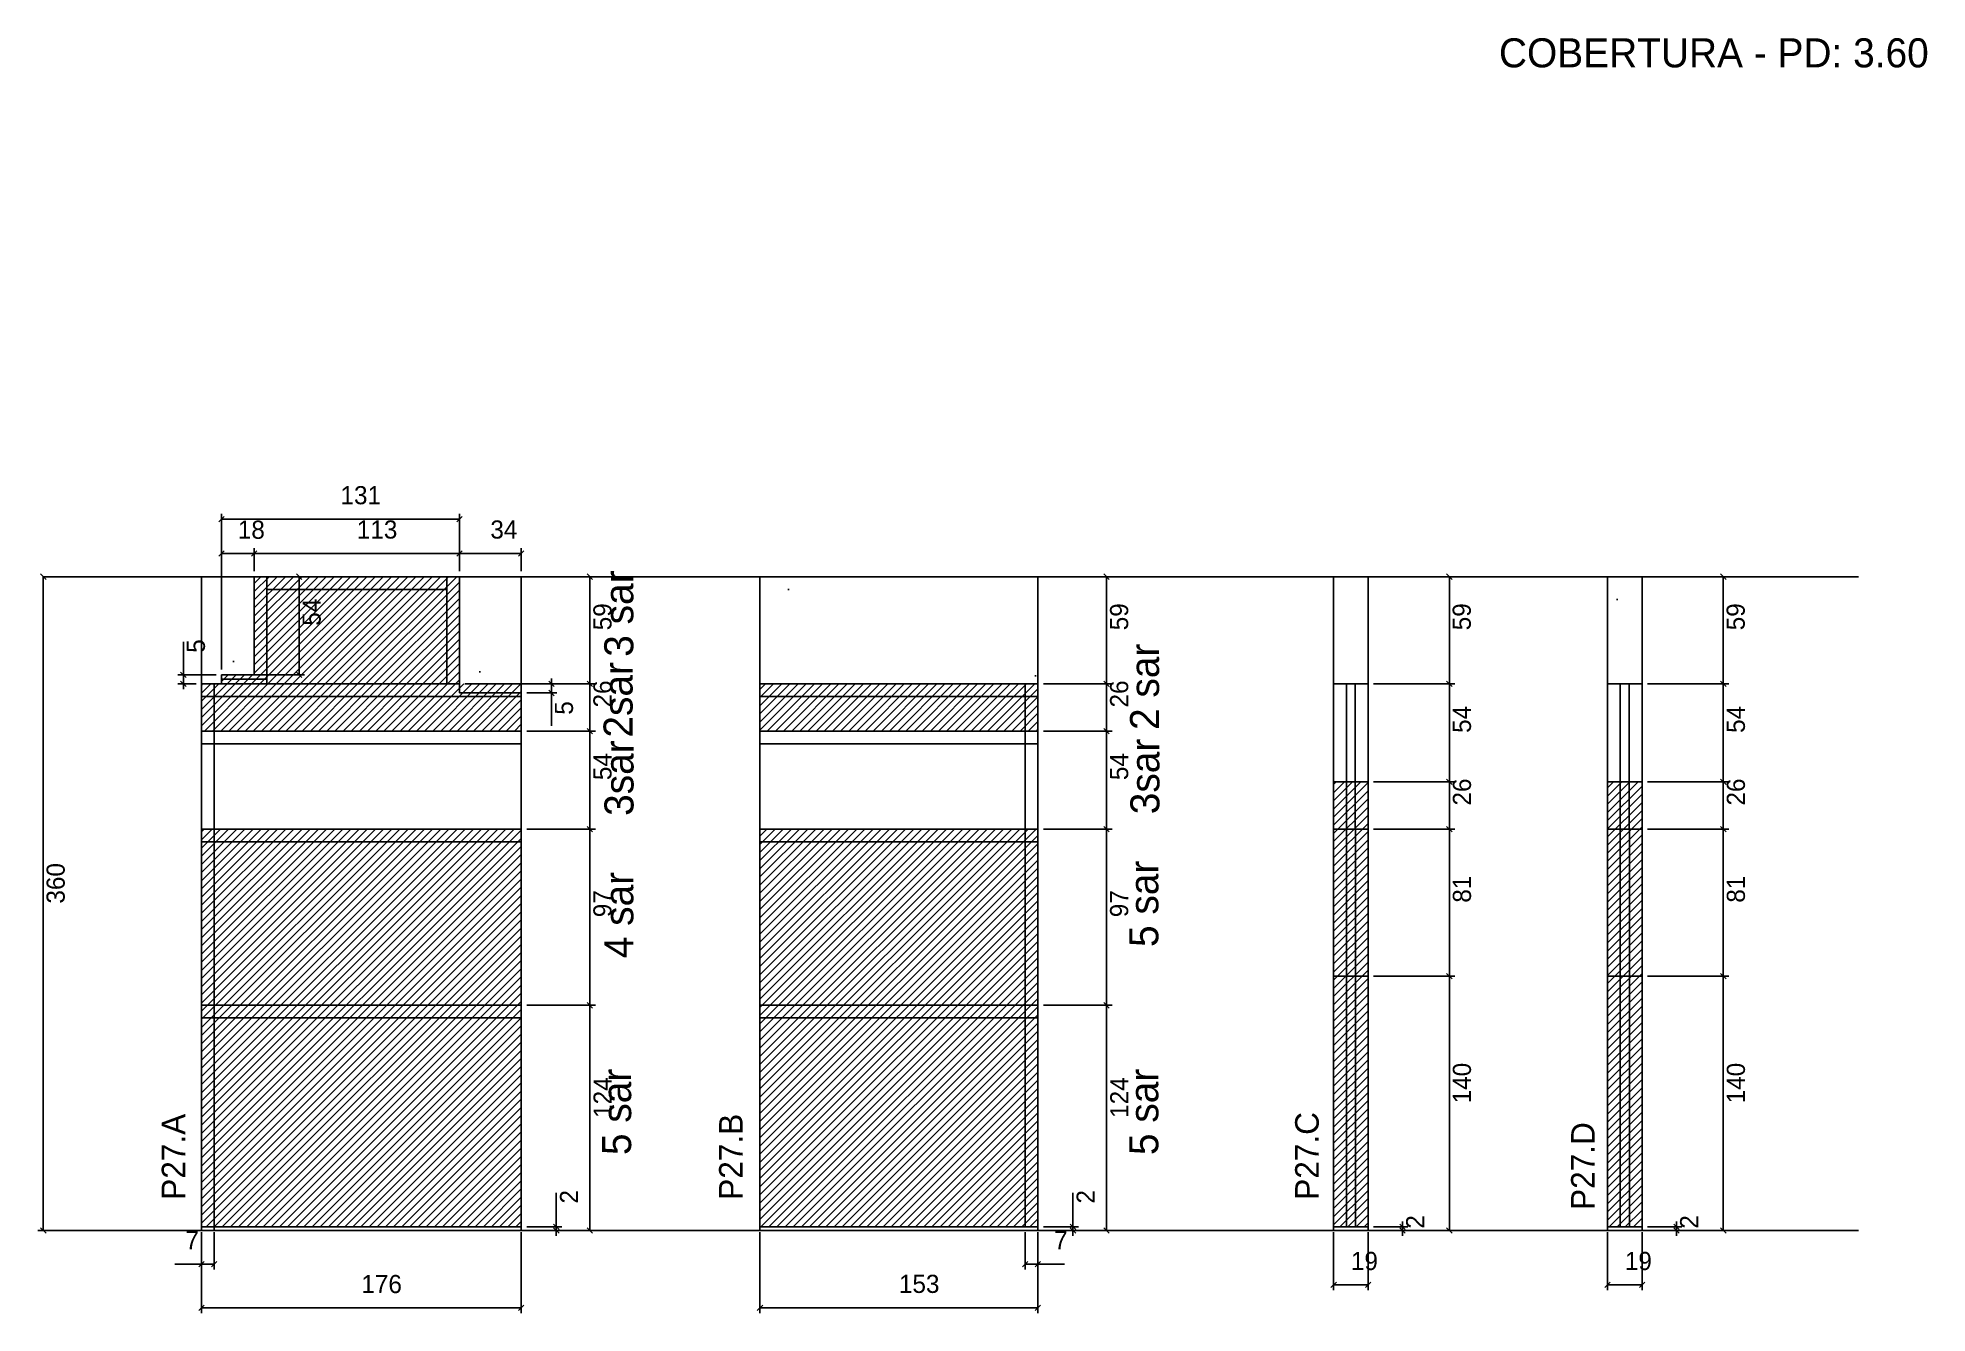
# Model space of a CAD drawing. Header units: metres. Extents: x 7959 to 9000, y 8903 to 9605.
import ezdxf

# ---------------------------------------------------------------- set-up
doc = ezdxf.new("R2010")
doc.units = ezdxf.units.M
for name, color, linetype in [('COTA', 7, 'Continuous'), ('Hachura', 7, 'Continuous'), ('NIVEL 2° PAV.', 7, 'Continuous'), ('NOMENCLATURA', 7, 'Continuous'), ('Nível', 7, 'Continuous'), ('Painéis', 7, 'Continuous'), ('SARR_2.2x7', 7, 'Continuous'), ('SARR_EDITAR', 7, 'Continuous'), ('Texto Seção', 7, 'Continuous')]:
    doc.layers.add(name, color=color, linetype=linetype)

msp = doc.modelspace()

# ---------------------------------------------------------------- hatches: boundary and pattern name
at = {"layer": 'COTA'}
h = msp.add_hatch(dxfattribs=at)
h.set_pattern_fill('AR-CONC')
h.paths.add_polyline_path([(8049.6, 9249.1), (8060.6, 9249.1), (8060.6, 9254.1), (8078.6, 9254.1), (8078.6, 9308.1), (8049.6, 9308.1), (8049.6, 9249.1), (8049.6, 9249.1)])
h = msp.add_hatch(dxfattribs=at)
h.set_pattern_fill('AR-CONC')
h.paths.add_polyline_path([(8225.6, 9244.1), (8225.6, 9308.1), (8191.6, 9308.1), (8191.6, 9244.1), (8225.6, 9244.1)])
h = msp.add_hatch(dxfattribs=at)
h.set_pattern_fill('AR-CONC')
h.paths.add_polyline_path([(8510, 9249.1), (8510, 9308.1), (8357, 9308.1), (8357, 9249.1), (8510, 9249.1), (8510, 9249.1)])
h = msp.add_hatch(dxfattribs=at)
h.set_pattern_fill('AR-CONC')
h.paths.add_polyline_path([(8691.8, 9308.1), (8672.8, 9308.1), (8672.8, 9249.1), (8691.8, 9249.1), (8691.8, 9308.1)])
h = msp.add_hatch(dxfattribs=at)
h.set_pattern_fill('AR-CONC')
h.paths.add_polyline_path([(8842.6, 9308.1), (8823.6, 9308.1), (8823.6, 9249.1), (8842.6, 9249.1), (8842.6, 9308.1)])
at = {"layer": 'Hachura'}
h = msp.add_hatch(dxfattribs=at)
h.set_pattern_fill('ANSI31')
h.paths.add_polyline_path([(8078.6, 9308.1), (8078.6, 9254.1), (8060.6, 9254.1), (8060.6, 9249.1), (8191.6, 9249.1), (8191.6, 9308.1), (8078.6, 9308.1)])
h = msp.add_hatch(dxfattribs=at)
h.set_pattern_fill('ANSI31')
h.paths.add_polyline_path([(8049.6, 9223.1), (8225.6, 9223.1), (8225.6, 9249.1), (8049.6, 9249.1), (8049.6, 9223.1)])
h.paths.add_polyline_path([(8225.6, 9169.1), (8049.6, 9169.1), (8049.6, 8950.1), (8225.6, 8950.1), (8225.6, 9169.1)])
h = msp.add_hatch(dxfattribs=at)
h.set_pattern_fill('ANSI31')
h.paths.add_polyline_path([(8357, 9223.1), (8510, 9223.1), (8510, 9249.1), (8357, 9249.1), (8357, 9223.1)])
h.paths.add_polyline_path([(8510, 9169.1), (8357, 9169.1), (8357, 8950.1), (8510, 8950.1), (8510, 9169.1)])
h = msp.add_hatch(dxfattribs=at)
h.set_pattern_fill('ANSI31')
h.paths.add_polyline_path([(8691.8, 9195.1), (8672.8, 9195.1), (8672.8, 8950.1), (8691.8, 8950.1), (8691.8, 9195.1)])
h = msp.add_hatch(dxfattribs=at)
h.set_pattern_fill('ANSI31')
h.paths.add_polyline_path([(8842.6, 9195.1), (8823.6, 9195.1), (8823.6, 8950.1), (8842.6, 8950.1), (8842.6, 9195.1)])

# ---------------------------------------------------------------- linework, layer by layer
at = {"layer": 'COTA', "color": 0, "lineweight": 25}
for p, q in [((8062.1, 9341.3), (8059.1, 9338.3)), ((8190.1, 9338.3), (8193.1, 9341.3)), ((8062.1, 9322.4), (8059.1, 9319.4)), ((8077.1, 9319.4), (8080.1, 9322.4)), ((8080.1, 9322.4), (8077.1, 9319.4)), ((8190.1, 9319.4), (8193.1, 9322.4)), ((8193.1, 9322.4), (8190.1, 9319.4)), ((8224.1, 9319.4), (8227.1, 9322.4)), ((8104.8, 9306.6), (8101.8, 9309.6)), ((8264.9, 9306.6), (8261.9, 9309.6)), ((8549.3, 9306.6), (8546.3, 9309.6)), ((8738, 9306.6), (8735, 9309.6)), ((8888.8, 9306.6), (8885.8, 9309.6)), ((8038.1, 9255.6), (8041.1, 9252.6)), ((8041.1, 9247.6), (8038.1, 9250.6)), ((8101.8, 9255.6), (8104.8, 9252.6)), ((8240.7, 9250.6), (8243.7, 9247.6)), ((8261.9, 9250.6), (8264.9, 9247.6)), ((8264.9, 9247.6), (8261.9, 9250.6)), ((8546.3, 9250.6), (8549.3, 9247.6)), ((8549.3, 9247.6), (8546.3, 9250.6)), ((8735, 9250.6), (8738, 9247.6)), ((8885.8, 9250.6), (8888.8, 9247.6)), ((8243.7, 9242.6), (8240.7, 9245.6)), ((8261.9, 9224.6), (8264.9, 9221.6)), ((8546.3, 9224.6), (8549.3, 9221.6)), ((8738, 9193.6), (8735, 9196.6)), ((8888.8, 9193.6), (8885.8, 9196.6)), ((8264.9, 9167.6), (8261.9, 9170.6)), ((8549.3, 9167.6), (8546.3, 9170.6)), ((8738, 9167.6), (8735, 9170.6)), ((8735, 9170.6), (8738, 9167.6)), ((8888.8, 9167.6), (8885.8, 9170.6)), ((8885.8, 9170.6), (8888.8, 9167.6)), ((8738, 9086.6), (8735, 9089.6)), ((8735, 9089.6), (8738, 9086.6)), ((8888.8, 9086.6), (8885.8, 9089.6)), ((8885.8, 9089.6), (8888.8, 9086.6)), ((8264.9, 9070.6), (8261.9, 9073.6)), ((8261.9, 9073.6), (8264.9, 9070.6)), ((8549.3, 9070.6), (8546.3, 9073.6)), ((8546.3, 9073.6), (8549.3, 9070.6)), ((8243.4, 8951.6), (8246.4, 8948.6)), ((8246.4, 8946.6), (8243.4, 8949.6)), ((8261.9, 8949.6), (8264.9, 8946.6)), ((8527.8, 8951.6), (8530.8, 8948.6)), ((8530.8, 8946.6), (8527.8, 8949.6)), ((8546.3, 8949.6), (8549.3, 8946.6)), ((8709.2, 8951.6), (8712.2, 8948.6)), ((8712.2, 8946.6), (8709.2, 8949.6)), ((8735, 8949.6), (8738, 8946.6)), ((8860, 8951.6), (8863, 8948.6)), ((8863, 8946.6), (8860, 8949.6)), ((8885.8, 8949.6), (8888.8, 8946.6)), ((8051.1, 8931.1), (8048.1, 8928.1)), ((8055.1, 8928.1), (8058.1, 8931.1)), ((8504.5, 8931.1), (8501.5, 8928.1)), ((8508.5, 8928.1), (8511.5, 8931.1)), ((8674.3, 8919.7), (8671.3, 8916.7)), ((8690.3, 8916.7), (8693.3, 8919.7)), ((8825.1, 8919.7), (8822.1, 8916.7)), ((8841.1, 8916.7), (8844.1, 8919.7)), ((8051.1, 8907), (8048.1, 8904)), ((8224.1, 8904), (8227.1, 8907)), ((8358.5, 8907), (8355.5, 8904)), ((8508.5, 8904), (8511.5, 8907))]:
    msp.add_line(p, q, dxfattribs=at)
at = {"layer": 'COTA', "color": 4, "lineweight": 25}
for p, q in [((8060.6, 9311.1), (8060.6, 9342.8)), ((8191.6, 9339.8), (8060.6, 9339.8)), ((8191.6, 9311.1), (8191.6, 9342.8)), ((8060.6, 9257.1), (8060.6, 9323.9)), ((8060.6, 9320.9), (8078.6, 9320.9)), ((8078.6, 9311.1), (8078.6, 9323.9)), ((8078.6, 9311.1), (8078.6, 9323.9)), ((8078.6, 9320.9), (8191.6, 9320.9)), ((8191.6, 9311.1), (8191.6, 9323.9)), ((8191.6, 9311.1), (8191.6, 9323.9)), ((8191.6, 9320.9), (8225.6, 9320.9)), ((8225.6, 9311.1), (8225.6, 9323.9)), ((8081.6, 9308.1), (8106.3, 9308.1)), ((8103.3, 9254.1), (8103.3, 9308.1)), ((8228.6, 9308.1), (8266.4, 9308.1)), ((8263.4, 9249.1), (8263.4, 9308.1)), ((8513, 9308.1), (8550.8, 9308.1)), ((8547.8, 9249.1), (8547.8, 9308.1)), ((8694.8, 9308.1), (8739.5, 9308.1)), ((8736.5, 9249.1), (8736.5, 9308.1)), ((8845.6, 9308.1), (8890.3, 9308.1)), ((8887.3, 9249.1), (8887.3, 9308.1)), ((8039.6, 9254.1), (8039.6, 9272.2)), ((8057.6, 9254.1), (8036.6, 9254.1)), ((8046.6, 9249.1), (8036.6, 9249.1)), ((8039.6, 9249.1), (8039.6, 9254.1)), ((8039.6, 9249.1), (8039.6, 9246.1)), ((8081.6, 9254.1), (8106.3, 9254.1)), ((8194.6, 9249.1), (8266.4, 9249.1)), ((8194.6, 9249.1), (8266.4, 9249.1)), ((8194.6, 9249.1), (8245.2, 9249.1)), ((8242.2, 9249.1), (8242.2, 9252.1)), ((8242.2, 9249.1), (8242.2, 9244.1)), ((8263.4, 9223.1), (8263.4, 9249.1)), ((8513, 9249.1), (8550.8, 9249.1)), ((8513, 9249.1), (8550.8, 9249.1)), ((8547.8, 9223.1), (8547.8, 9249.1)), ((8694.8, 9249.1), (8739.5, 9249.1)), ((8845.6, 9249.1), (8890.3, 9249.1)), ((8228.6, 9244.1), (8245.2, 9244.1)), ((8242.2, 9244.1), (8242.2, 9226)), ((8228.6, 9223.1), (8266.4, 9223.1)), ((8513, 9223.1), (8550.8, 9223.1)), ((8694.8, 9195.1), (8739.5, 9195.1)), ((8736.5, 9169.1), (8736.5, 9195.1)), ((8845.6, 9195.1), (8890.3, 9195.1)), ((8887.3, 9169.1), (8887.3, 9195.1)), ((8228.6, 9169.1), (8266.4, 9169.1)), ((8263.4, 9169.1), (8263.4, 9072.1)), ((8513, 9169.1), (8550.8, 9169.1)), ((8547.8, 9169.1), (8547.8, 9072.1)), ((8694.8, 9169.1), (8739.5, 9169.1)), ((8694.8, 9169.1), (8739.5, 9169.1)), ((8736.5, 9088.1), (8736.5, 9169.1)), ((8845.6, 9169.1), (8890.3, 9169.1)), ((8845.6, 9169.1), (8890.3, 9169.1)), ((8887.3, 9088.1), (8887.3, 9169.1)), ((8694.8, 9088.1), (8739.5, 9088.1)), ((8694.8, 9088.1), (8739.5, 9088.1)), ((8736.5, 8948.1), (8736.5, 9088.1)), ((8845.6, 9088.1), (8890.3, 9088.1)), ((8845.6, 9088.1), (8890.3, 9088.1)), ((8887.3, 8948.1), (8887.3, 9088.1)), ((8228.6, 9072.1), (8266.4, 9072.1)), ((8228.6, 9072.1), (8266.4, 9072.1)), ((8263.4, 8948.1), (8263.4, 9072.1)), ((8513, 9072.1), (8550.8, 9072.1)), ((8513, 9072.1), (8550.8, 9072.1)), ((8547.8, 8948.1), (8547.8, 9072.1)), ((8244.9, 8950.1), (8244.9, 8968.9)), ((8529.3, 8950.1), (8529.3, 8968.9)), ((8049.6, 8947.1), (8049.6, 8902.5)), ((8049.6, 8945.1), (8049.6, 8926.6)), ((8056.6, 8947.1), (8056.6, 8926.6)), ((8225.6, 8947.1), (8225.6, 8902.5)), ((8228.6, 8950.1), (8247.9, 8950.1)), ((8228.6, 8948.1), (8247.9, 8948.1)), ((8228.6, 8948.1), (8266.4, 8948.1)), ((8244.9, 8948.1), (8244.9, 8950.1)), ((8244.9, 8948.1), (8244.9, 8945.1)), ((8357, 8947.1), (8357, 8902.5)), ((8503, 8947.1), (8503, 8926.6)), ((8510, 8947.1), (8510, 8902.5)), ((8510, 8945.1), (8510, 8926.6)), ((8513, 8950.1), (8532.3, 8950.1)), ((8513, 8948.1), (8532.3, 8948.1)), ((8513, 8948.1), (8550.8, 8948.1)), ((8529.3, 8948.1), (8529.3, 8950.1)), ((8529.3, 8948.1), (8529.3, 8945.1)), ((8672.8, 8947.1), (8672.8, 8915.2)), ((8691.8, 8947.1), (8691.8, 8915.2)), ((8694.8, 8950.1), (8713.7, 8950.1)), ((8694.8, 8948.1), (8713.7, 8948.1)), ((8694.8, 8948.1), (8739.5, 8948.1)), ((8710.7, 8950.1), (8710.7, 8953.1)), ((8710.7, 8948.1), (8710.7, 8950.1)), ((8710.7, 8948.1), (8710.7, 8945.1)), ((8823.6, 8947.1), (8823.6, 8915.2)), ((8842.6, 8947.1), (8842.6, 8915.2)), ((8845.6, 8950.1), (8864.5, 8950.1)), ((8845.6, 8948.1), (8864.5, 8948.1)), ((8845.6, 8948.1), (8890.3, 8948.1)), ((8861.5, 8950.1), (8861.5, 8953.1)), ((8861.5, 8948.1), (8861.5, 8950.1)), ((8861.5, 8948.1), (8861.5, 8945.1)), ((8049.6, 8929.6), (8034.9, 8929.6)), ((8056.6, 8929.6), (8049.6, 8929.6)), ((8503, 8929.6), (8510, 8929.6)), ((8510, 8929.6), (8524.7, 8929.6)), ((8672.8, 8918.2), (8691.8, 8918.2)), ((8823.6, 8918.2), (8842.6, 8918.2)), ((8225.6, 8905.5), (8049.6, 8905.5)), ((8510, 8905.5), (8357, 8905.5))]:
    msp.add_line(p, q, dxfattribs=at)
at = {"layer": 'COTA', "color": 241, "lineweight": 25}
for p, q in [((8078.6, 9308.1), (8049.6, 9308.1)), ((8049.6, 9249.1), (8049.6, 9308.1)), ((8225.6, 9308.1), (8191.6, 9308.1)), ((8225.6, 9244.1), (8225.6, 9308.1)), ((8510, 9308.1), (8357, 9308.1)), ((8357, 9249.1), (8357, 9308.1)), ((8510, 9249.1), (8510, 9308.1))]:
    msp.add_line(p, q, dxfattribs=at)
for points in [[(8691.8, 9249.1), (8691.8, 9308.1), (8672.8, 9308.1), (8672.8, 9249.1)], [(8842.6, 9249.1), (8842.6, 9308.1), (8823.6, 9308.1), (8823.6, 9249.1)]]:
    msp.add_lwpolyline(points, dxfattribs=at)
at = {"layer": 'NIVEL 2° PAV.', "color": 0, "lineweight": 25}
for p, q in [((7964, 9306.6), (7961, 9309.6)), ((7961, 8949.6), (7964, 8946.6))]:
    msp.add_line(p, q, dxfattribs=at)
at = {"layer": 'NIVEL 2° PAV.', "color": 4, "lineweight": 25}
for p, q in [((7962.5, 8948.1), (7962.5, 9308.1)), ((8043, 8948.1), (7959.5, 8948.1))]:
    msp.add_line(p, q, dxfattribs=at)
at = {"layer": 'Nível', "color": 4, "lineweight": 25}
for p, q in [((7962.5, 9308.1), (8961.7, 9308.1)), ((7961, 8948.1), (8961.7, 8948.1))]:
    msp.add_line(p, q, dxfattribs=at)
at = {"layer": 'Painéis', "color": 200, "lineweight": 25}
for p, q in [((8078.6, 9254.1), (8078.6, 9308.1)), ((8191.6, 9308.1), (8078.6, 9308.1)), ((8191.6, 9308.1), (8191.6, 9244.1)), ((8191.6, 9249.1), (8049.6, 9249.1)), ((8049.6, 9223.1), (8049.6, 9249.1)), ((8060.6, 9254.1), (8078.6, 9254.1)), ((8060.6, 9249.1), (8060.6, 9254.1)), ((8510, 9249.1), (8357, 9249.1)), ((8357, 9223.1), (8357, 9249.1)), ((8510, 9223.1), (8510, 9249.1)), ((8672.8, 9195.1), (8672.8, 9249.1)), ((8672.8, 9249.1), (8691.8, 9249.1)), ((8691.8, 9249.1), (8691.8, 9195.1)), ((8823.6, 9195.1), (8823.6, 9249.1)), ((8823.6, 9249.1), (8842.6, 9249.1)), ((8842.6, 9249.1), (8842.6, 9195.1)), ((8191.6, 9244.1), (8225.6, 9244.1)), ((8225.6, 9223.1), (8225.6, 9244.1)), ((8049.6, 9169.1), (8049.6, 9223.1)), ((8049.6, 9223.1), (8225.6, 9223.1)), ((8225.6, 9223.1), (8225.6, 9169.1)), ((8357, 9169.1), (8357, 9223.1)), ((8357, 9223.1), (8510, 9223.1)), ((8510, 9223.1), (8510, 9169.1)), ((8672.8, 9195.1), (8691.8, 9195.1)), ((8672.8, 9169.1), (8672.8, 9195.1)), ((8691.8, 9169.1), (8691.8, 9195.1)), ((8823.6, 9195.1), (8842.6, 9195.1)), ((8823.6, 9169.1), (8823.6, 9195.1)), ((8842.6, 9169.1), (8842.6, 9195.1)), ((8049.6, 9169.1), (8049.6, 9072.1)), ((8225.6, 9169.1), (8049.6, 9169.1)), ((8225.6, 9072.1), (8225.6, 9169.1)), ((8357, 9169.1), (8357, 9072.1)), ((8510, 9169.1), (8357, 9169.1)), ((8510, 9072.1), (8510, 9169.1)), ((8672.8, 9088.1), (8672.8, 9169.1)), ((8672.8, 9169.1), (8691.8, 9169.1)), ((8691.8, 9088.1), (8691.8, 9169.1)), ((8823.6, 9088.1), (8823.6, 9169.1)), ((8823.6, 9169.1), (8842.6, 9169.1)), ((8842.6, 9088.1), (8842.6, 9169.1)), ((8672.8, 9088.1), (8672.8, 8950.1)), ((8691.8, 9088.1), (8672.8, 9088.1)), ((8691.8, 8950.1), (8691.8, 9088.1)), ((8823.6, 9088.1), (8823.6, 8950.1)), ((8842.6, 9088.1), (8823.6, 9088.1)), ((8842.6, 8950.1), (8842.6, 9088.1)), ((8049.6, 9072.1), (8049.6, 8948.1)), ((8049.6, 9072.1), (8225.6, 9072.1)), ((8225.6, 9072.1), (8049.6, 9072.1)), ((8225.6, 8948.1), (8225.6, 9072.1)), ((8357, 9072.1), (8357, 8948.1)), ((8357, 9072.1), (8510, 9072.1)), ((8510, 9072.1), (8357, 9072.1)), ((8510, 8948.1), (8510, 9072.1)), ((8049.6, 8950.1), (8225.6, 8950.1)), ((8357, 8950.1), (8510, 8950.1)), ((8672.8, 8950.1), (8691.8, 8950.1)), ((8823.6, 8950.1), (8842.6, 8950.1))]:
    msp.add_line(p, q, dxfattribs=at)
at = {"layer": 'Painéis', "color": 4, "lineweight": 25}
for p, q in [((8694.8, 9249.1), (8739.5, 9249.1)), ((8736.5, 9249.1), (8736.5, 9195.1)), ((8845.6, 9249.1), (8890.3, 9249.1)), ((8887.3, 9249.1), (8887.3, 9195.1)), ((8228.6, 9223.1), (8266.4, 9223.1)), ((8263.4, 9169.1), (8263.4, 9223.1)), ((8513, 9223.1), (8550.8, 9223.1)), ((8547.8, 9169.1), (8547.8, 9223.1)), ((8694.8, 9195.1), (8739.5, 9195.1)), ((8845.6, 9195.1), (8890.3, 9195.1)), ((8228.6, 9169.1), (8266.4, 9169.1)), ((8513, 9169.1), (8550.8, 9169.1))]:
    msp.add_line(p, q, dxfattribs=at)
at = {"layer": 'Painéis', "color": 0, "lineweight": 25}
for p, q in [((8738, 9247.6), (8735, 9250.6)), ((8888.8, 9247.6), (8885.8, 9250.6)), ((8264.9, 9221.6), (8261.9, 9224.6)), ((8549.3, 9221.6), (8546.3, 9224.6)), ((8735, 9196.6), (8738, 9193.6)), ((8885.8, 9196.6), (8888.8, 9193.6)), ((8261.9, 9170.6), (8264.9, 9167.6)), ((8546.3, 9170.6), (8549.3, 9167.6))]:
    msp.add_line(p, q, dxfattribs=at)
at = {"layer": 'Painéis', "color": 200, "lineweight": 25}
for points in [[(8225.6, 8950.1), (8049.6, 8950.1), (8049.6, 8948.1), (8225.6, 8948.1)], [(8510, 8950.1), (8357, 8950.1), (8357, 8948.1), (8510, 8948.1)], [(8672.8, 8950.1), (8691.8, 8950.1), (8691.8, 8948.1), (8672.8, 8948.1)], [(8823.6, 8950.1), (8842.6, 8950.1), (8842.6, 8948.1), (8823.6, 8948.1)]]:
    msp.add_lwpolyline(points, close=True, dxfattribs=at)
at = {"layer": 'SARR_2.2x7', "color": 40, "lineweight": 25}
for p, q in [((8085.6, 9254.1), (8085.6, 9308.1)), ((8085.6, 9301.1), (8184.6, 9301.1)), ((8184.6, 9308.1), (8184.6, 9249.1)), ((8056.6, 9223.1), (8056.6, 9249.1)), ((8078.6, 9254.1), (8085.6, 9254.1)), ((8503, 9223.1), (8503, 9249.1)), ((8679.8, 9195.1), (8679.8, 9249.1)), ((8684.7, 9195.1), (8684.7, 9249.1)), ((8830.6, 9195.1), (8830.6, 9249.1)), ((8835.5, 9195.1), (8835.5, 9249.1)), ((8225.6, 9242.1), (8049.6, 9242.1)), ((8510, 9242.1), (8357, 9242.1)), ((8225.6, 9216.1), (8049.6, 9216.1)), ((8056.6, 9169.1), (8056.6, 9223.1)), ((8510, 9216.1), (8357, 9216.1)), ((8503, 9223.1), (8503, 9169.1)), ((8679.8, 9169.1), (8679.8, 9195.1)), ((8684.7, 9169.1), (8684.7, 9195.1)), ((8830.6, 9169.1), (8830.6, 9195.1)), ((8835.5, 9169.1), (8835.5, 9195.1)), ((8056.6, 9072.1), (8056.6, 9169.1)), ((8503, 9072.1), (8503, 9169.1)), ((8679.8, 9088.1), (8679.8, 9169.1)), ((8684.8, 9088.1), (8684.8, 9169.1)), ((8830.6, 9088.1), (8830.6, 9169.1)), ((8835.6, 9088.1), (8835.6, 9169.1)), ((8225.6, 9162.1), (8049.6, 9162.1)), ((8510, 9162.1), (8357, 9162.1)), ((8679.8, 9088.1), (8679.8, 8950.1)), ((8684.8, 9088.1), (8684.8, 8950.1)), ((8830.6, 9088.1), (8830.6, 8950.1)), ((8835.6, 9088.1), (8835.6, 8950.1)), ((8056.6, 9072.1), (8056.6, 8948.1)), ((8503, 8950.1), (8503, 9072.1)), ((8225.6, 9065.1), (8049.6, 9065.1)), ((8510, 9065.1), (8357, 9065.1))]:
    msp.add_line(p, q, dxfattribs=at)
at = {"layer": 'SARR_EDITAR', "color": 141, "lineweight": 25}
for p, q in [((8060.6, 9251.6), (8085.6, 9251.6)), ((8085.6, 9254.1), (8085.6, 9249.1))]:
    msp.add_line(p, q, dxfattribs=at)

# ---------------------------------------------------------------- texts
at = {"layer": 'COTA', "color": 240, "lineweight": 25}
for s, p in [('131', (8126.1, 9348)), ('18', (8069.6, 9329)), ('113', (8135.1, 9329.1)), ('34', (8208.6, 9329.1)), ('7', (8040.7, 8937.7)), ('7', (8518.9, 8937.7)), ('19', (8682.3, 8926.3)), ('19', (8833.1, 8926.3)), ('176', (8137.6, 8913.6)), ('153', (8433.5, 8913.7))]:
    msp.add_text(s, height=10, dxfattribs=at).set_placement(p)
for s, p in [('54', (8115.2, 9281.1)), ('59', (8275.3, 9278.6)), ('59', (8559.7, 9278.6)), ('59', (8748.3, 9278.6)), ('59', (8899.1, 9278.6)), ('5', (8051.5, 9266.2)), ('26', (8275.3, 9236.1)), ('26', (8559.7, 9236.1)), ('5', (8254.1, 9232.1)), ('26', (8748.4, 9182.1)), ('26', (8899.2, 9182.1)), ('81', (8748.4, 9128.6)), ('81', (8899.2, 9128.6)), ('97', (8275.3, 9120.6)), ('97', (8559.7, 9120.6)), ('140', (8748.4, 9018.1)), ('140', (8899.2, 9018.1)), ('124', (8275.4, 9010.1)), ('124', (8559.8, 9010.1)), ('2', (8256.9, 8962.9)), ('2', (8541.3, 8962.9)), ('2', (8722.7, 8949.1)), ('2', (8873.5, 8949.1))]:
    msp.add_text(s, height=10, rotation=90, dxfattribs=at).set_placement(p)
at = {"layer": 'NIVEL 2° PAV.', "color": 240, "lineweight": 25}
msp.add_text('360', height=10, rotation=90, dxfattribs=at).set_placement((7974.3, 9128.1))
at = {"layer": 'NOMENCLATURA', "color": 2, "lineweight": 25}
msp.add_text('COBERTURA - PD: 3.60', height=16, dxfattribs=at).set_placement((8763.8, 9588.6))
at = {"layer": 'NOMENCLATURA', "color": 7, "lineweight": 25}
for s, p in [('3 sar', (8287.3, 9264)), ('2 sar', (8576.7, 9223.7)), ('2sar', (8286.9, 9219.5)), ('3sar', (8287.4, 9176.4)), ('3sar', (8576.9, 9177.3)), ('4 sar', (8287.3, 9098)), ('5 sar', (8576.3, 9104.2)), ('5 sar', (8286.1, 8989.6)), ('5 sar', (8576.3, 8989.6))]:
    msp.add_text(s, height=16, rotation=90, dxfattribs=at).set_placement(p)
at = {"layer": 'Painéis', "color": 240, "lineweight": 25}
for p in [(8748.4, 9222.1), (8899.2, 9222.1), (8275.3, 9196.1), (8559.7, 9196.1)]:
    msp.add_text('54', height=10, rotation=90, dxfattribs=at).set_placement(p)
at = {"layer": 'Texto Seção', "color": 7, "lineweight": 15}
for s, p in [('P27.A', (8040.7, 8965)), ('P27.B', (8347.5, 8965)), ('P27.C', (8664.6, 8965)), ('P27.D', (8816.5, 8959.4))]:
    msp.add_text(s, height=13, rotation=90, dxfattribs=at).set_placement(p)

doc.saveas('drawing.dxf')
